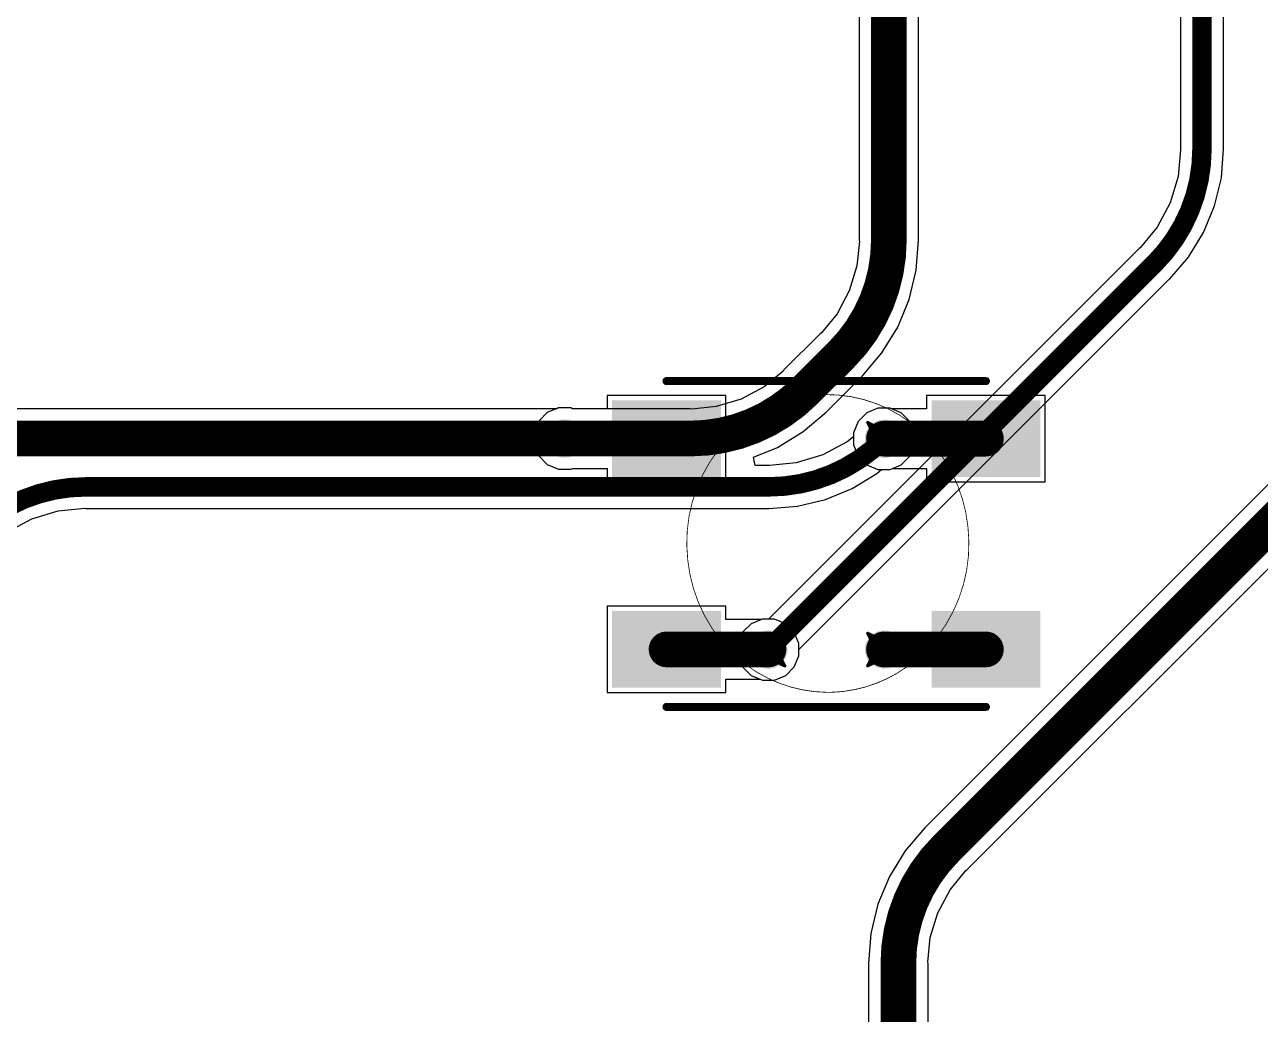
# Model space of a CAD drawing. Header units: inches. Extents: x -11 to 1110, y -7 to 455.
# Drawn here: x 171.23 to 190.58, y 268.74 to 284.23 of the extents above; entities that cross this region are included whole.
import ezdxf

# ---------------------------------------------------------------- set-up
doc = ezdxf.new("R2010")
doc.units = ezdxf.units.IN
for name, color, linetype in [('Bottom Layer', 5, 'Continuous'), ('Drill Drawing', 1, 'Continuous'), ('Mechanical 7', 56, 'Continuous'), ('Top Layer', 1, 'Continuous'), ('Top Overlay', 2, 'Continuous'), ('Top Paste', 8, 'Continuous'), ('Top Solder', 216, 'Continuous'), ('Via Holes', 16, 'Continuous')]:
    doc.layers.add(name, color=color, linetype=linetype)

msp = doc.modelspace()

# ---------------------------------------------------------------- hatches: boundary and pattern name
at = {"layer": 'Bottom Layer'}
h = msp.add_hatch(color=5, dxfattribs=at)
edge = h.paths.add_edge_path()
edge.add_arc((179.684, 277.751), 0.3, 0, 360)
h = msp.add_hatch(color=5, dxfattribs=at)
edge = h.paths.add_edge_path()
edge.add_arc((184.684, 277.746), 0.3, 0, 360)
h = msp.add_hatch(color=5, dxfattribs=at)
edge = h.paths.add_edge_path()
edge.add_arc((182.875, 274.446), 0.3, 0, 360)
h = msp.add_hatch(color=5, dxfattribs=at)
edge = h.paths.add_edge_path()
edge.add_arc((184.684, 274.446), 0.3, 0, 360)
at = {"layer": 'Top Layer'}
for points in [[(180.53, 278.249), (182.03, 278.249), (182.03, 277.249), (180.53, 277.249)], [(187.03, 277.249), (185.53, 277.249), (185.53, 278.249), (187.03, 278.249)], [(180.53, 274.949), (182.03, 274.949), (182.03, 273.949), (180.53, 273.949)], [(185.53, 274.949), (187.03, 274.949), (187.03, 273.949), (185.53, 273.949)]]:
    msp.add_hatch(color=1, dxfattribs=at).paths.add_polyline_path(points)
h = msp.add_hatch(color=1, dxfattribs=at)
edge = h.paths.add_edge_path()
edge.add_arc((179.684, 277.751), 0.3, 0, 360)
h = msp.add_hatch(color=1, dxfattribs=at)
edge = h.paths.add_edge_path()
edge.add_arc((184.684, 277.746), 0.3, 0, 360)
h = msp.add_hatch(color=1, dxfattribs=at)
edge = h.paths.add_edge_path()
edge.add_arc((182.875, 274.446), 0.3, 0, 360)
h = msp.add_hatch(color=1, dxfattribs=at)
edge = h.paths.add_edge_path()
edge.add_arc((184.684, 274.446), 0.3, 0, 360)
at = {"layer": 'Top Paste'}
for points in [[(180.53, 278.249), (182.03, 278.249), (182.03, 277.249), (180.53, 277.249)], [(187.03, 277.249), (185.53, 277.249), (185.53, 278.249), (187.03, 278.249)], [(180.53, 274.949), (182.03, 274.949), (182.03, 273.949), (180.53, 273.949)], [(185.53, 274.949), (187.03, 274.949), (187.03, 273.949), (185.53, 273.949)]]:
    msp.add_hatch(color=8, dxfattribs=at).paths.add_polyline_path(points)
at = {"layer": 'Top Solder'}
for points in [[(180.428, 278.351), (182.131, 278.351), (182.131, 277.148), (180.428, 277.148)], [(187.131, 277.148), (185.428, 277.148), (185.428, 278.351), (187.131, 278.351)], [(180.428, 275.051), (182.131, 275.051), (182.131, 273.848), (180.428, 273.848)], [(185.428, 275.051), (187.131, 275.051), (187.131, 273.848), (185.428, 273.848)]]:
    msp.add_hatch(color=216, dxfattribs=at).paths.add_polyline_path(points)
at = {"layer": 'Via Holes'}
h = msp.add_hatch(color=7, dxfattribs=at)
edge = h.paths.add_edge_path()
edge.add_arc((179.684, 277.751), 0.15, 0, 360)
h = msp.add_hatch(color=7, dxfattribs=at)
edge = h.paths.add_edge_path()
edge.add_arc((184.684, 277.746), 0.15, 0, 360)
h = msp.add_hatch(color=7, dxfattribs=at)
edge = h.paths.add_edge_path()
edge.add_arc((182.875, 274.446), 0.15, 0, 360)
h = msp.add_hatch(color=7, dxfattribs=at)
edge = h.paths.add_edge_path()
edge.add_arc((184.684, 274.446), 0.15, 0, 360)

# ---------------------------------------------------------------- linework, layer by layer
at = {"layer": 'Bottom Layer'}
for p, q in [((189.325, 288.663), (189.325, 282.285)), ((189.999, 282.285), (189.999, 288.663)), ((184.293, 286.73), (184.293, 280.859)), ((185.226, 280.859), (185.226, 286.73)), ((189.328, 282.27), (189.287, 281.854)), ((189.325, 282.285), (189.328, 282.27)), ((189.966, 281.835), (190.001, 282.285)), ((190.001, 282.285), (189.999, 282.285)), ((189.287, 281.854), (189.162, 281.44)), ((189.86, 281.395), (189.966, 281.835)), ((189.162, 281.44), (188.958, 281.058)), ((189.687, 280.978), (189.86, 281.395)), ((188.958, 281.058), (188.693, 280.735)), ((189.451, 280.593), (189.687, 280.978)), ((188.68, 280.727), (182.877, 274.924)), ((184.298, 280.837), (184.26, 280.453)), ((184.293, 280.859), (184.298, 280.837)), ((185.189, 280.388), (185.226, 280.859)), ((185.226, 280.859), (185.226, 280.859)), ((188.693, 280.735), (188.68, 280.727)), ((189.158, 280.249), (189.451, 280.593)), ((184.26, 280.453), (184.141, 280.062)), ((185.079, 279.929), (185.189, 280.388)), ((183.353, 274.448), (189.156, 280.251)), ((189.156, 280.251), (189.158, 280.249)), ((184.141, 280.062), (183.949, 279.703)), ((184.898, 279.494), (185.079, 279.929)), ((183.949, 279.703), (183.704, 279.404)), ((183.686, 279.392), (183.118, 278.824)), ((183.704, 279.404), (183.686, 279.392)), ((184.652, 279.091), (184.898, 279.494)), ((184.345, 278.733), (184.652, 279.091)), ((192.705, 279.039), (185.323, 271.657)), ((183.106, 278.806), (182.808, 278.561)), ((183.118, 278.824), (183.106, 278.806)), ((182.808, 278.561), (182.448, 278.369)), ((183.778, 278.165), (184.345, 278.733)), ((184.345, 278.733), (184.345, 278.733)), ((184.345, 278.733), (184.345, 278.733)), ((182.448, 278.369), (182.058, 278.251)), ((185.982, 270.997), (193.364, 278.379)), ((179.561, 278.217), (169.36, 278.217)), ((179.589, 278.229), (179.561, 278.217)), ((179.779, 278.229), (179.589, 278.229)), ((179.807, 278.217), (179.779, 278.229)), ((181.652, 278.217), (179.807, 278.217)), ((181.673, 278.213), (181.652, 278.217)), ((182.058, 278.251), (181.673, 278.213)), ((183.419, 277.859), (183.778, 278.165)), ((183.778, 278.165), (183.778, 278.165)), ((184.589, 278.224), (184.413, 278.151)), ((184.779, 278.224), (184.589, 278.224)), ((184.955, 278.151), (184.779, 278.224)), ((184.279, 278.017), (184.206, 277.841)), ((184.413, 278.151), (184.279, 278.017)), ((185.089, 278.017), (184.955, 278.151)), ((185.162, 277.841), (185.089, 278.017)), ((183.017, 277.612), (183.419, 277.859)), ((184.206, 277.78), (184.106, 277.698)), ((184.206, 277.841), (184.206, 277.78)), ((185.162, 277.651), (185.162, 277.841)), ((182.643, 277.457), (183.017, 277.612)), ((184.106, 277.698), (183.724, 277.494)), ((185.089, 277.475), (185.162, 277.651)), ((182.668, 277.33), (182.643, 277.457)), ((183.724, 277.494), (183.31, 277.368)), ((184.955, 277.341), (185.089, 277.475)), ((182.879, 277.33), (182.668, 277.33)), ((182.894, 277.327), (182.879, 277.33)), ((183.31, 277.368), (182.894, 277.327)), ((184.187, 276.968), (184.572, 277.204)), ((184.572, 277.204), (184.646, 277.268)), ((184.646, 277.268), (184.779, 277.268)), ((184.779, 277.268), (184.955, 277.341)), ((183.769, 276.795), (184.187, 276.968)), ((171.342, 276.493), (171.757, 276.619)), ((171.757, 276.619), (172.173, 276.66)), ((172.173, 276.66), (172.187, 276.657)), ((172.187, 276.657), (182.879, 276.657)), ((182.879, 276.655), (183.33, 276.69)), ((182.879, 276.657), (182.879, 276.655)), ((183.33, 276.69), (183.769, 276.795)), ((170.961, 276.289), (171.342, 276.493)), ((182.78, 274.924), (182.604, 274.851)), ((182.877, 274.924), (182.78, 274.924)), ((182.47, 274.717), (182.397, 274.541)), ((182.604, 274.851), (182.47, 274.717)), ((182.397, 274.541), (182.397, 274.351)), ((182.397, 274.351), (182.47, 274.175)), ((183.28, 274.175), (183.353, 274.351)), ((183.353, 274.351), (183.353, 274.448)), ((182.47, 274.175), (182.604, 274.041)), ((183.146, 274.041), (183.28, 274.175)), ((182.604, 274.041), (182.78, 273.968)), ((182.78, 273.968), (182.97, 273.968)), ((182.97, 273.968), (183.146, 274.041)), ((185.323, 271.657), (185.016, 271.298)), ((185.323, 271.657), (185.323, 271.657)), ((185.016, 271.298), (184.77, 270.896)), ((184.77, 270.896), (184.589, 270.46)), ((185.719, 270.687), (185.964, 270.985)), ((185.964, 270.985), (185.982, 270.997)), ((185.527, 270.327), (185.719, 270.687)), ((184.589, 270.46), (184.479, 270.001)), ((185.409, 269.937), (185.527, 270.327)), ((184.479, 270.001), (184.442, 269.531)), ((185.371, 269.552), (185.409, 269.937)), ((184.442, 269.531), (184.443, 269.531)), ((184.443, 269.531), (184.443, 266.571)), ((185.375, 269.531), (185.371, 269.552)), ((185.375, 266.571), (185.375, 269.531))]:
    msp.add_line(p, q, dxfattribs=at)
for points in [[(189.662, 282.285, 0.305, 0.305, 0), (189.662, 289.002, 0.305, 0.305, 0)], [(184.76, 280.859, 0.559, 0.559, 0), (184.76, 286.73, 0.559, 0.559, 0)], [(189.662, 282.285, 0.305, 0.305, -0.198912), (188.918, 280.489, 0.305, 0.305, 0)], [(184.76, 280.859, 0.559, 0.559, -0.198912), (184.016, 279.062, 0.559, 0.559, 0)], [(182.875, 274.446, 0.305, 0.305, 0), (188.918, 280.489, 0.305, 0.305, 0)], [(183.448, 278.495, 0.559, 0.559, 0), (184.016, 279.062, 0.559, 0.559, 0)], [(185.653, 271.327, 0.559, 0.559, 0), (193.035, 278.709, 0.559, 0.559, 0)], [(183.448, 278.495, 0.559, 0.559, -0.198912), (181.652, 277.751, 0.559, 0.559, 0)], [(169.36, 277.751, 0.559, 0.559, 0), (179.684, 277.751, 0.559, 0.559, 0)], [(179.684, 277.751, 0.559, 0.559, 0), (181.652, 277.751, 0.559, 0.559, 0)], [(184.676, 277.738, 0.305, 0.305, -0.198912), (182.879, 276.994, 0.305, 0.305, 0)], [(184.676, 277.738, 0.305, 0.305, 0), (184.684, 277.746, 0.305, 0.305, 0)], [(170.391, 276.25, 0.305, 0.305, -0.198912), (172.187, 276.994, 0.305, 0.305, 0)], [(172.187, 276.994, 0.305, 0.305, 0), (182.879, 276.994, 0.305, 0.305, 0)], [(184.909, 269.531, 0.559, 0.559, -0.198912), (185.653, 271.327, 0.559, 0.559, 0)], [(184.909, 266.448, 0.559, 0.559, 0), (184.909, 269.531, 0.559, 0.559, 0)]]:
    msp.add_lwpolyline(points, format="xyseb", dxfattribs=at)
for points in [[(189.586, 282.285, 0.152, 0.152, 1), (189.738, 282.285, 0.152, 0.152, 1)], [(189.586, 282.285, 0.152, 0.152, 1), (189.738, 282.285, 0.152, 0.152, 1)], [(184.62, 280.859, 0.279, 0.279, 1), (184.899, 280.859, 0.279, 0.279, 1)], [(184.62, 280.859, 0.279, 0.279, 1), (184.899, 280.859, 0.279, 0.279, 1)], [(188.842, 280.489, 0.152, 0.152, 1), (188.994, 280.489, 0.152, 0.152, 1)], [(188.842, 280.489, 0.152, 0.152, 1), (188.994, 280.489, 0.152, 0.152, 1)], [(183.876, 279.062, 0.279, 0.279, 1), (184.155, 279.062, 0.279, 0.279, 1)], [(183.876, 279.062, 0.279, 0.279, 1), (184.155, 279.062, 0.279, 0.279, 1)], [(183.308, 278.495, 0.279, 0.279, 1), (183.588, 278.495, 0.279, 0.279, 1)], [(183.308, 278.495, 0.279, 0.279, 1), (183.588, 278.495, 0.279, 0.279, 1)], [(179.544, 277.751, 0.279, 0.279, 1), (179.824, 277.751, 0.279, 0.279, 1)], [(179.544, 277.751, 0.279, 0.279, 1), (179.824, 277.751, 0.279, 0.279, 1)], [(181.512, 277.751, 0.279, 0.279, 1), (181.792, 277.751, 0.279, 0.279, 1)], [(181.512, 277.751, 0.279, 0.279, 1), (181.792, 277.751, 0.279, 0.279, 1)], [(184.599, 277.738, 0.152, 0.152, 1), (184.752, 277.738, 0.152, 0.152, 1)], [(184.599, 277.738, 0.152, 0.152, 1), (184.752, 277.738, 0.152, 0.152, 1)], [(184.608, 277.746, 0.152, 0.152, 1), (184.76, 277.746, 0.152, 0.152, 1)], [(172.111, 276.994, 0.152, 0.152, 1), (172.264, 276.994, 0.152, 0.152, 1)], [(172.111, 276.994, 0.152, 0.152, 1), (172.264, 276.994, 0.152, 0.152, 1)], [(182.803, 276.994, 0.152, 0.152, 1), (182.956, 276.994, 0.152, 0.152, 1)], [(182.803, 276.994, 0.152, 0.152, 1), (182.956, 276.994, 0.152, 0.152, 1)], [(182.799, 274.446, 0.152, 0.152, 1), (182.951, 274.446, 0.152, 0.152, 1)], [(185.513, 271.327, 0.279, 0.279, 1), (185.792, 271.327, 0.279, 0.279, 1)], [(185.513, 271.327, 0.279, 0.279, 1), (185.792, 271.327, 0.279, 0.279, 1)], [(184.769, 269.531, 0.279, 0.279, 1), (185.048, 269.531, 0.279, 0.279, 1)], [(184.769, 269.531, 0.279, 0.279, 1), (185.048, 269.531, 0.279, 0.279, 1)]]:
    msp.add_lwpolyline(points, format="xyseb", close=True, dxfattribs=at)
at = {"layer": 'Drill Drawing'}
for points in [[(179.43, 278.005, 0.0508, 0.0508, 0), (179.684, 277.878, 0.0508, 0.0508, 0)], [(179.43, 278.005, 0.0508, 0.0508, 0), (179.557, 277.751, 0.0508, 0.0508, 0)], [(179.684, 277.878, 0.0508, 0.0508, 0), (179.938, 278.005, 0.0508, 0.0508, 0)], [(179.811, 277.751, 0.0508, 0.0508, 0), (179.938, 278.005, 0.0508, 0.0508, 0)], [(184.43, 278, 0.0508, 0.0508, 0), (184.684, 277.873, 0.0508, 0.0508, 0)], [(184.43, 278, 0.0508, 0.0508, 0), (184.557, 277.746, 0.0508, 0.0508, 0)], [(184.684, 277.873, 0.0508, 0.0508, 0), (184.938, 278, 0.0508, 0.0508, 0)], [(184.811, 277.746, 0.0508, 0.0508, 0), (184.938, 278, 0.0508, 0.0508, 0)], [(179.43, 277.497, 0.0508, 0.0508, 0), (179.557, 277.751, 0.0508, 0.0508, 0)], [(179.811, 277.751, 0.0508, 0.0508, 0), (179.938, 277.497, 0.0508, 0.0508, 0)], [(179.43, 277.497, 0.0508, 0.0508, 0), (179.684, 277.624, 0.0508, 0.0508, 0)], [(179.684, 277.624, 0.0508, 0.0508, 0), (179.938, 277.497, 0.0508, 0.0508, 0)], [(184.43, 277.492, 0.0508, 0.0508, 0), (184.557, 277.746, 0.0508, 0.0508, 0)], [(184.43, 277.492, 0.0508, 0.0508, 0), (184.684, 277.619, 0.0508, 0.0508, 0)], [(184.684, 277.619, 0.0508, 0.0508, 0), (184.938, 277.492, 0.0508, 0.0508, 0)], [(184.811, 277.746, 0.0508, 0.0508, 0), (184.938, 277.492, 0.0508, 0.0508, 0)], [(182.621, 274.7, 0.0508, 0.0508, 0), (182.875, 274.573, 0.0508, 0.0508, 0)], [(182.621, 274.7, 0.0508, 0.0508, 0), (182.748, 274.446, 0.0508, 0.0508, 0)], [(182.875, 274.573, 0.0508, 0.0508, 0), (183.129, 274.7, 0.0508, 0.0508, 0)], [(183.002, 274.446, 0.0508, 0.0508, 0), (183.129, 274.7, 0.0508, 0.0508, 0)], [(184.43, 274.7, 0.0508, 0.0508, 0), (184.684, 274.573, 0.0508, 0.0508, 0)], [(184.43, 274.7, 0.0508, 0.0508, 0), (184.557, 274.446, 0.0508, 0.0508, 0)], [(184.684, 274.573, 0.0508, 0.0508, 0), (184.938, 274.7, 0.0508, 0.0508, 0)], [(184.811, 274.446, 0.0508, 0.0508, 0), (184.938, 274.7, 0.0508, 0.0508, 0)], [(182.621, 274.192, 0.0508, 0.0508, 0), (182.748, 274.446, 0.0508, 0.0508, 0)], [(182.621, 274.192, 0.0508, 0.0508, 0), (182.875, 274.319, 0.0508, 0.0508, 0)], [(182.875, 274.319, 0.0508, 0.0508, 0), (183.129, 274.192, 0.0508, 0.0508, 0)], [(183.002, 274.446, 0.0508, 0.0508, 0), (183.129, 274.192, 0.0508, 0.0508, 0)], [(184.43, 274.192, 0.0508, 0.0508, 0), (184.557, 274.446, 0.0508, 0.0508, 0)], [(184.43, 274.192, 0.0508, 0.0508, 0), (184.684, 274.319, 0.0508, 0.0508, 0)], [(184.684, 274.319, 0.0508, 0.0508, 0), (184.938, 274.192, 0.0508, 0.0508, 0)], [(184.811, 274.446, 0.0508, 0.0508, 0), (184.938, 274.192, 0.0508, 0.0508, 0)]]:
    msp.add_lwpolyline(points, format="xyseb", dxfattribs=at)
for points in [[(179.417, 278.005, 0.0254, 0.0254, 1), (179.443, 278.005, 0.0254, 0.0254, 1)], [(179.417, 278.005, 0.0254, 0.0254, 1), (179.443, 278.005, 0.0254, 0.0254, 1)], [(179.925, 278.005, 0.0254, 0.0254, 1), (179.951, 278.005, 0.0254, 0.0254, 1)], [(179.925, 278.005, 0.0254, 0.0254, 1), (179.951, 278.005, 0.0254, 0.0254, 1)], [(184.417, 278, 0.0254, 0.0254, 1), (184.443, 278, 0.0254, 0.0254, 1)], [(184.417, 278, 0.0254, 0.0254, 1), (184.443, 278, 0.0254, 0.0254, 1)], [(184.925, 278, 0.0254, 0.0254, 1), (184.951, 278, 0.0254, 0.0254, 1)], [(184.925, 278, 0.0254, 0.0254, 1), (184.951, 278, 0.0254, 0.0254, 1)], [(179.544, 277.751, 0.0254, 0.0254, 1), (179.57, 277.751, 0.0254, 0.0254, 1)], [(179.544, 277.751, 0.0254, 0.0254, 1), (179.57, 277.751, 0.0254, 0.0254, 1)], [(179.671, 277.878, 0.0254, 0.0254, 1), (179.697, 277.878, 0.0254, 0.0254, 1)], [(179.671, 277.878, 0.0254, 0.0254, 1), (179.697, 277.878, 0.0254, 0.0254, 1)], [(179.798, 277.751, 0.0254, 0.0254, 1), (179.824, 277.751, 0.0254, 0.0254, 1)], [(179.798, 277.751, 0.0254, 0.0254, 1), (179.824, 277.751, 0.0254, 0.0254, 1)], [(184.671, 277.873, 0.0254, 0.0254, 1), (184.697, 277.873, 0.0254, 0.0254, 1)], [(184.671, 277.873, 0.0254, 0.0254, 1), (184.697, 277.873, 0.0254, 0.0254, 1)], [(179.671, 277.624, 0.0254, 0.0254, 1), (179.697, 277.624, 0.0254, 0.0254, 1)], [(179.671, 277.624, 0.0254, 0.0254, 1), (179.697, 277.624, 0.0254, 0.0254, 1)], [(184.544, 277.746, 0.0254, 0.0254, 1), (184.57, 277.746, 0.0254, 0.0254, 1)], [(184.544, 277.746, 0.0254, 0.0254, 1), (184.57, 277.746, 0.0254, 0.0254, 1)], [(184.671, 277.619, 0.0254, 0.0254, 1), (184.697, 277.619, 0.0254, 0.0254, 1)], [(184.671, 277.619, 0.0254, 0.0254, 1), (184.697, 277.619, 0.0254, 0.0254, 1)], [(184.798, 277.746, 0.0254, 0.0254, 1), (184.824, 277.746, 0.0254, 0.0254, 1)], [(184.798, 277.746, 0.0254, 0.0254, 1), (184.824, 277.746, 0.0254, 0.0254, 1)], [(179.417, 277.497, 0.0254, 0.0254, 1), (179.443, 277.497, 0.0254, 0.0254, 1)], [(179.417, 277.497, 0.0254, 0.0254, 1), (179.443, 277.497, 0.0254, 0.0254, 1)], [(179.925, 277.497, 0.0254, 0.0254, 1), (179.951, 277.497, 0.0254, 0.0254, 1)], [(179.925, 277.497, 0.0254, 0.0254, 1), (179.951, 277.497, 0.0254, 0.0254, 1)], [(184.417, 277.492, 0.0254, 0.0254, 1), (184.443, 277.492, 0.0254, 0.0254, 1)], [(184.417, 277.492, 0.0254, 0.0254, 1), (184.443, 277.492, 0.0254, 0.0254, 1)], [(184.925, 277.492, 0.0254, 0.0254, 1), (184.951, 277.492, 0.0254, 0.0254, 1)], [(184.925, 277.492, 0.0254, 0.0254, 1), (184.951, 277.492, 0.0254, 0.0254, 1)], [(182.608, 274.7, 0.0254, 0.0254, 1), (182.634, 274.7, 0.0254, 0.0254, 1)], [(182.608, 274.7, 0.0254, 0.0254, 1), (182.634, 274.7, 0.0254, 0.0254, 1)], [(183.116, 274.7, 0.0254, 0.0254, 1), (183.142, 274.7, 0.0254, 0.0254, 1)], [(183.116, 274.7, 0.0254, 0.0254, 1), (183.142, 274.7, 0.0254, 0.0254, 1)], [(184.417, 274.7, 0.0254, 0.0254, 1), (184.443, 274.7, 0.0254, 0.0254, 1)], [(184.417, 274.7, 0.0254, 0.0254, 1), (184.443, 274.7, 0.0254, 0.0254, 1)], [(184.925, 274.7, 0.0254, 0.0254, 1), (184.951, 274.7, 0.0254, 0.0254, 1)], [(184.925, 274.7, 0.0254, 0.0254, 1), (184.951, 274.7, 0.0254, 0.0254, 1)], [(182.862, 274.573, 0.0254, 0.0254, 1), (182.888, 274.573, 0.0254, 0.0254, 1)], [(182.862, 274.573, 0.0254, 0.0254, 1), (182.888, 274.573, 0.0254, 0.0254, 1)], [(184.671, 274.573, 0.0254, 0.0254, 1), (184.697, 274.573, 0.0254, 0.0254, 1)], [(184.671, 274.573, 0.0254, 0.0254, 1), (184.697, 274.573, 0.0254, 0.0254, 1)], [(182.735, 274.446, 0.0254, 0.0254, 1), (182.761, 274.446, 0.0254, 0.0254, 1)], [(182.735, 274.446, 0.0254, 0.0254, 1), (182.761, 274.446, 0.0254, 0.0254, 1)], [(182.862, 274.319, 0.0254, 0.0254, 1), (182.888, 274.319, 0.0254, 0.0254, 1)], [(182.862, 274.319, 0.0254, 0.0254, 1), (182.888, 274.319, 0.0254, 0.0254, 1)], [(182.989, 274.446, 0.0254, 0.0254, 1), (183.015, 274.446, 0.0254, 0.0254, 1)], [(182.989, 274.446, 0.0254, 0.0254, 1), (183.015, 274.446, 0.0254, 0.0254, 1)], [(184.544, 274.446, 0.0254, 0.0254, 1), (184.57, 274.446, 0.0254, 0.0254, 1)], [(184.544, 274.446, 0.0254, 0.0254, 1), (184.57, 274.446, 0.0254, 0.0254, 1)], [(184.671, 274.319, 0.0254, 0.0254, 1), (184.697, 274.319, 0.0254, 0.0254, 1)], [(184.671, 274.319, 0.0254, 0.0254, 1), (184.697, 274.319, 0.0254, 0.0254, 1)], [(184.798, 274.446, 0.0254, 0.0254, 1), (184.824, 274.446, 0.0254, 0.0254, 1)], [(184.798, 274.446, 0.0254, 0.0254, 1), (184.824, 274.446, 0.0254, 0.0254, 1)], [(182.608, 274.192, 0.0254, 0.0254, 1), (182.634, 274.192, 0.0254, 0.0254, 1)], [(182.608, 274.192, 0.0254, 0.0254, 1), (182.634, 274.192, 0.0254, 0.0254, 1)], [(183.116, 274.192, 0.0254, 0.0254, 1), (183.142, 274.192, 0.0254, 0.0254, 1)], [(183.116, 274.192, 0.0254, 0.0254, 1), (183.142, 274.192, 0.0254, 0.0254, 1)], [(184.417, 274.192, 0.0254, 0.0254, 1), (184.443, 274.192, 0.0254, 0.0254, 1)], [(184.417, 274.192, 0.0254, 0.0254, 1), (184.443, 274.192, 0.0254, 0.0254, 1)], [(184.925, 274.192, 0.0254, 0.0254, 1), (184.951, 274.192, 0.0254, 0.0254, 1)], [(184.925, 274.192, 0.0254, 0.0254, 1), (184.951, 274.192, 0.0254, 0.0254, 1)]]:
    msp.add_lwpolyline(points, format="xyseb", close=True, dxfattribs=at)
at = {"layer": 'Mechanical 7'}
for points in [[(182.577, 278.048, 0.0127, 0.0127, -0.125656), (183.557, 278.426, 0.0127, 0.0127, 0)], [(183.557, 278.426, 0.0127, 0.0127, -0.290197), (185.638, 277.406, 0.0127, 0.0127, 0)], [(181.612, 275.847, 0.0127, 0.0127, -0.27087), (182.577, 278.048, 0.0127, 0.0127, 0)], [(185.638, 277.406, 0.0127, 0.0127, -0.115037), (185.998, 276.371, 0.0127, 0.0127, 0)], [(185.998, 276.371, 0.0127, 0.0127, -0.270161), (185.032, 274.17, 0.0127, 0.0127, 0)], [(182.119, 274.604, 0.0127, 0.0127, -0.143155), (181.612, 275.847, 0.0127, 0.0127, 0)], [(183.801, 273.777, 0.0127, 0.0127, -0.228471), (182.119, 274.604, 0.0127, 0.0127, 0)], [(185.032, 274.17, 0.0127, 0.0127, -0.12571), (184.053, 273.792, 0.0127, 0.0127, 0)], [(183.851, 273.778, 0.0127, 0.0127, -0.006781), (183.801, 273.777, 0.0127, 0.0127, 0)], [(183.902, 273.78, 0.0127, 0.0127, -0.006062), (183.851, 273.778, 0.0127, 0.0127, 0)], [(183.952, 273.783, 0.0127, 0.0127, -0.005231), (183.902, 273.78, 0.0127, 0.0127, 0)], [(183.952, 273.783, 0.0127, 0.0127, 0), (183.977, 273.785, 0.0127, 0.0127, 0)], [(183.977, 273.785, 0.0127, 0.0127, 0), (184.002, 273.787, 0.0127, 0.0127, 0)], [(184.002, 273.787, 0.0127, 0.0127, 0), (184.053, 273.792, 0.0127, 0.0127, 0)]]:
    msp.add_lwpolyline(points, format="xyseb", dxfattribs=at)
for points in [[(183.554, 278.426, 0.00635, 0.00635, 1), (183.56, 278.426, 0.00635, 0.00635, 1)], [(183.554, 278.426, 0.00635, 0.00635, 1), (183.56, 278.426, 0.00635, 0.00635, 1)], [(182.574, 278.048, 0.00635, 0.00635, 1), (182.58, 278.048, 0.00635, 0.00635, 1)], [(182.574, 278.048, 0.00635, 0.00635, 1), (182.58, 278.048, 0.00635, 0.00635, 1)], [(185.635, 277.406, 0.00635, 0.00635, 1), (185.642, 277.406, 0.00635, 0.00635, 1)], [(185.635, 277.406, 0.00635, 0.00635, 1), (185.642, 277.406, 0.00635, 0.00635, 1)], [(185.995, 276.371, 0.00635, 0.00635, 1), (186.001, 276.371, 0.00635, 0.00635, 1)], [(185.995, 276.371, 0.00635, 0.00635, 1), (186.001, 276.371, 0.00635, 0.00635, 1)], [(181.609, 275.847, 0.00635, 0.00635, 1), (181.616, 275.847, 0.00635, 0.00635, 1)], [(181.609, 275.847, 0.00635, 0.00635, 1), (181.616, 275.847, 0.00635, 0.00635, 1)], [(182.116, 274.604, 0.00635, 0.00635, 1), (182.122, 274.604, 0.00635, 0.00635, 1)], [(182.116, 274.604, 0.00635, 0.00635, 1), (182.122, 274.604, 0.00635, 0.00635, 1)], [(185.028, 274.17, 0.00635, 0.00635, 1), (185.035, 274.17, 0.00635, 0.00635, 1)], [(185.028, 274.17, 0.00635, 0.00635, 1), (185.035, 274.17, 0.00635, 0.00635, 1)], [(183.797, 273.777, 0.00635, 0.00635, 1), (183.804, 273.777, 0.00635, 0.00635, 1)], [(183.797, 273.777, 0.00635, 0.00635, 1), (183.804, 273.777, 0.00635, 0.00635, 1)], [(183.848, 273.778, 0.00635, 0.00635, 1), (183.855, 273.778, 0.00635, 0.00635, 1)], [(183.848, 273.778, 0.00635, 0.00635, 1), (183.855, 273.778, 0.00635, 0.00635, 1)], [(183.899, 273.78, 0.00635, 0.00635, 1), (183.905, 273.78, 0.00635, 0.00635, 1)], [(183.899, 273.78, 0.00635, 0.00635, 1), (183.905, 273.78, 0.00635, 0.00635, 1)], [(183.949, 273.783, 0.00635, 0.00635, 1), (183.955, 273.783, 0.00635, 0.00635, 1)], [(183.949, 273.783, 0.00635, 0.00635, 1), (183.955, 273.783, 0.00635, 0.00635, 1)], [(183.974, 273.785, 0.00635, 0.00635, 1), (183.98, 273.785, 0.00635, 0.00635, 1)], [(183.974, 273.785, 0.00635, 0.00635, 1), (183.98, 273.785, 0.00635, 0.00635, 1)], [(183.999, 273.787, 0.00635, 0.00635, 1), (184.005, 273.787, 0.00635, 0.00635, 1)], [(183.999, 273.787, 0.00635, 0.00635, 1), (184.005, 273.787, 0.00635, 0.00635, 1)], [(184.05, 273.792, 0.00635, 0.00635, 1), (184.056, 273.792, 0.00635, 0.00635, 1)], [(184.05, 273.792, 0.00635, 0.00635, 1), (184.056, 273.792, 0.00635, 0.00635, 1)]]:
    msp.add_lwpolyline(points, format="xyseb", close=True, dxfattribs=at)
at = {"layer": 'Top Layer'}
for p, q in [((182.207, 278.427), (180.352, 278.427)), ((180.352, 278.427), (180.352, 278.216)), ((182.207, 277.072), (182.207, 278.427)), ((187.207, 278.427), (185.352, 278.427)), ((185.352, 278.427), (185.352, 278.215)), ((187.207, 277.072), (187.207, 278.427)), ((179.589, 278.229), (179.413, 278.156)), ((179.779, 278.229), (179.589, 278.229)), ((179.809, 278.216), (179.779, 278.229)), ((180.352, 278.216), (179.809, 278.216)), ((184.589, 278.224), (184.413, 278.151)), ((184.779, 278.224), (184.589, 278.224)), ((184.799, 278.215), (184.779, 278.224)), ((185.352, 278.215), (184.799, 278.215)), ((179.279, 278.021), (179.206, 277.846)), ((179.413, 278.156), (179.279, 278.021)), ((184.279, 278.017), (184.206, 277.841)), ((184.413, 278.151), (184.279, 278.017)), ((179.206, 277.846), (179.206, 277.656)), ((184.206, 277.841), (184.206, 277.651)), ((179.206, 277.656), (179.279, 277.48)), ((184.206, 277.651), (184.279, 277.475)), ((179.279, 277.48), (179.413, 277.346)), ((184.279, 277.475), (184.413, 277.341)), ((179.413, 277.346), (179.589, 277.273)), ((179.589, 277.273), (179.779, 277.273)), ((179.779, 277.273), (179.805, 277.284)), ((179.805, 277.284), (180.352, 277.284)), ((180.352, 277.284), (180.352, 277.072)), ((184.413, 277.341), (184.589, 277.268)), ((184.589, 277.268), (184.779, 277.268)), ((184.779, 277.268), (184.815, 277.283)), ((184.815, 277.283), (185.352, 277.283)), ((185.352, 277.283), (185.352, 277.072)), ((180.352, 277.072), (182.207, 277.072)), ((185.352, 277.072), (187.207, 277.072)), ((182.207, 275.127), (180.352, 275.127)), ((180.352, 275.127), (180.352, 273.772)), ((182.207, 274.915), (182.207, 275.127)), ((182.76, 274.915), (182.207, 274.915)), ((182.78, 274.924), (182.76, 274.915)), ((182.97, 274.924), (182.78, 274.924)), ((183.146, 274.851), (182.97, 274.924)), ((183.28, 274.717), (183.146, 274.851)), ((183.353, 274.541), (183.28, 274.717)), ((183.353, 274.351), (183.353, 274.541)), ((183.28, 274.175), (183.353, 274.351)), ((183.146, 274.041), (183.28, 274.175)), ((182.207, 273.772), (182.207, 273.983)), ((182.207, 273.983), (182.744, 273.983)), ((182.744, 273.983), (182.78, 273.968)), ((182.78, 273.968), (182.97, 273.968)), ((182.97, 273.968), (183.146, 274.041)), ((180.352, 273.772), (182.207, 273.772))]:
    msp.add_line(p, q, dxfattribs=at)
for points in [[(179.684, 277.751, 0.559, 0.559, 0), (179.685, 277.75, 0.559, 0.559, 0)], [(179.685, 277.75, 0.559, 0.559, 0), (181.279, 277.75, 0.559, 0.559, 0)], [(181.279, 277.75, 0.559, 0.559, 0), (181.28, 277.749, 0.559, 0.559, 0)], [(184.684, 277.749, 0.559, 0.559, 0), (186.28, 277.749, 0.559, 0.559, 0)], [(181.28, 274.449, 0.559, 0.559, 0), (182.875, 274.449, 0.559, 0.559, 0)], [(184.684, 274.449, 0.559, 0.559, 0), (186.28, 274.449, 0.559, 0.559, 0)]]:
    msp.add_lwpolyline(points, format="xyseb", dxfattribs=at)
for points in [[(179.544, 277.751, 0.279, 0.279, 1), (179.824, 277.751, 0.279, 0.279, 1)], [(179.545, 277.75, 0.279, 0.279, 1), (179.824, 277.75, 0.279, 0.279, 1)], [(179.545, 277.75, 0.279, 0.279, 1), (179.824, 277.75, 0.279, 0.279, 1)], [(181.139, 277.75, 0.279, 0.279, 1), (181.418, 277.75, 0.279, 0.279, 1)], [(181.139, 277.75, 0.279, 0.279, 1), (181.418, 277.75, 0.279, 0.279, 1)], [(181.14, 277.749, 0.279, 0.279, 1), (181.419, 277.749, 0.279, 0.279, 1)], [(184.544, 277.749, 0.279, 0.279, 1), (184.824, 277.749, 0.279, 0.279, 1)], [(186.14, 277.749, 0.279, 0.279, 1), (186.419, 277.749, 0.279, 0.279, 1)], [(181.14, 274.449, 0.279, 0.279, 1), (181.419, 274.449, 0.279, 0.279, 1)], [(182.735, 274.449, 0.279, 0.279, 1), (183.015, 274.449, 0.279, 0.279, 1)], [(184.544, 274.449, 0.279, 0.279, 1), (184.824, 274.449, 0.279, 0.279, 1)], [(186.14, 274.449, 0.279, 0.279, 1), (186.419, 274.449, 0.279, 0.279, 1)]]:
    msp.add_lwpolyline(points, format="xyseb", close=True, dxfattribs=at)
at = {"layer": 'Top Overlay'}
for points in [[(181.28, 278.65, 0.127, 0.127, 0), (186.28, 278.65, 0.127, 0.127, 0)], [(180.224, 277.903, 0.254, 0.254, 0), (180.351, 277.776, 0.254, 0.254, 0)], [(180.224, 277.649, 0.254, 0.254, 0), (180.224, 277.903, 0.254, 0.254, 0)], [(180.224, 277.649, 0.254, 0.254, 0), (180.351, 277.776, 0.254, 0.254, 0)], [(181.28, 273.549, 0.127, 0.127, 0), (186.28, 273.549, 0.127, 0.127, 0)]]:
    msp.add_lwpolyline(points, format="xyseb", dxfattribs=at)
for points in [[(181.248, 278.65, 0.0635, 0.0635, 1), (181.311, 278.65, 0.0635, 0.0635, 1)], [(186.248, 278.65, 0.0635, 0.0635, 1), (186.311, 278.65, 0.0635, 0.0635, 1)], [(180.16, 277.903, 0.127, 0.127, 1), (180.287, 277.903, 0.127, 0.127, 1)], [(180.16, 277.903, 0.127, 0.127, 1), (180.287, 277.903, 0.127, 0.127, 1)], [(180.16, 277.649, 0.127, 0.127, 1), (180.287, 277.649, 0.127, 0.127, 1)], [(180.16, 277.649, 0.127, 0.127, 1), (180.287, 277.649, 0.127, 0.127, 1)], [(180.287, 277.776, 0.127, 0.127, 1), (180.414, 277.776, 0.127, 0.127, 1)], [(180.287, 277.776, 0.127, 0.127, 1), (180.414, 277.776, 0.127, 0.127, 1)], [(181.248, 273.549, 0.0635, 0.0635, 1), (181.311, 273.549, 0.0635, 0.0635, 1)], [(186.248, 273.549, 0.0635, 0.0635, 1), (186.311, 273.549, 0.0635, 0.0635, 1)]]:
    msp.add_lwpolyline(points, format="xyseb", close=True, dxfattribs=at)

doc.saveas('drawing.dxf')
